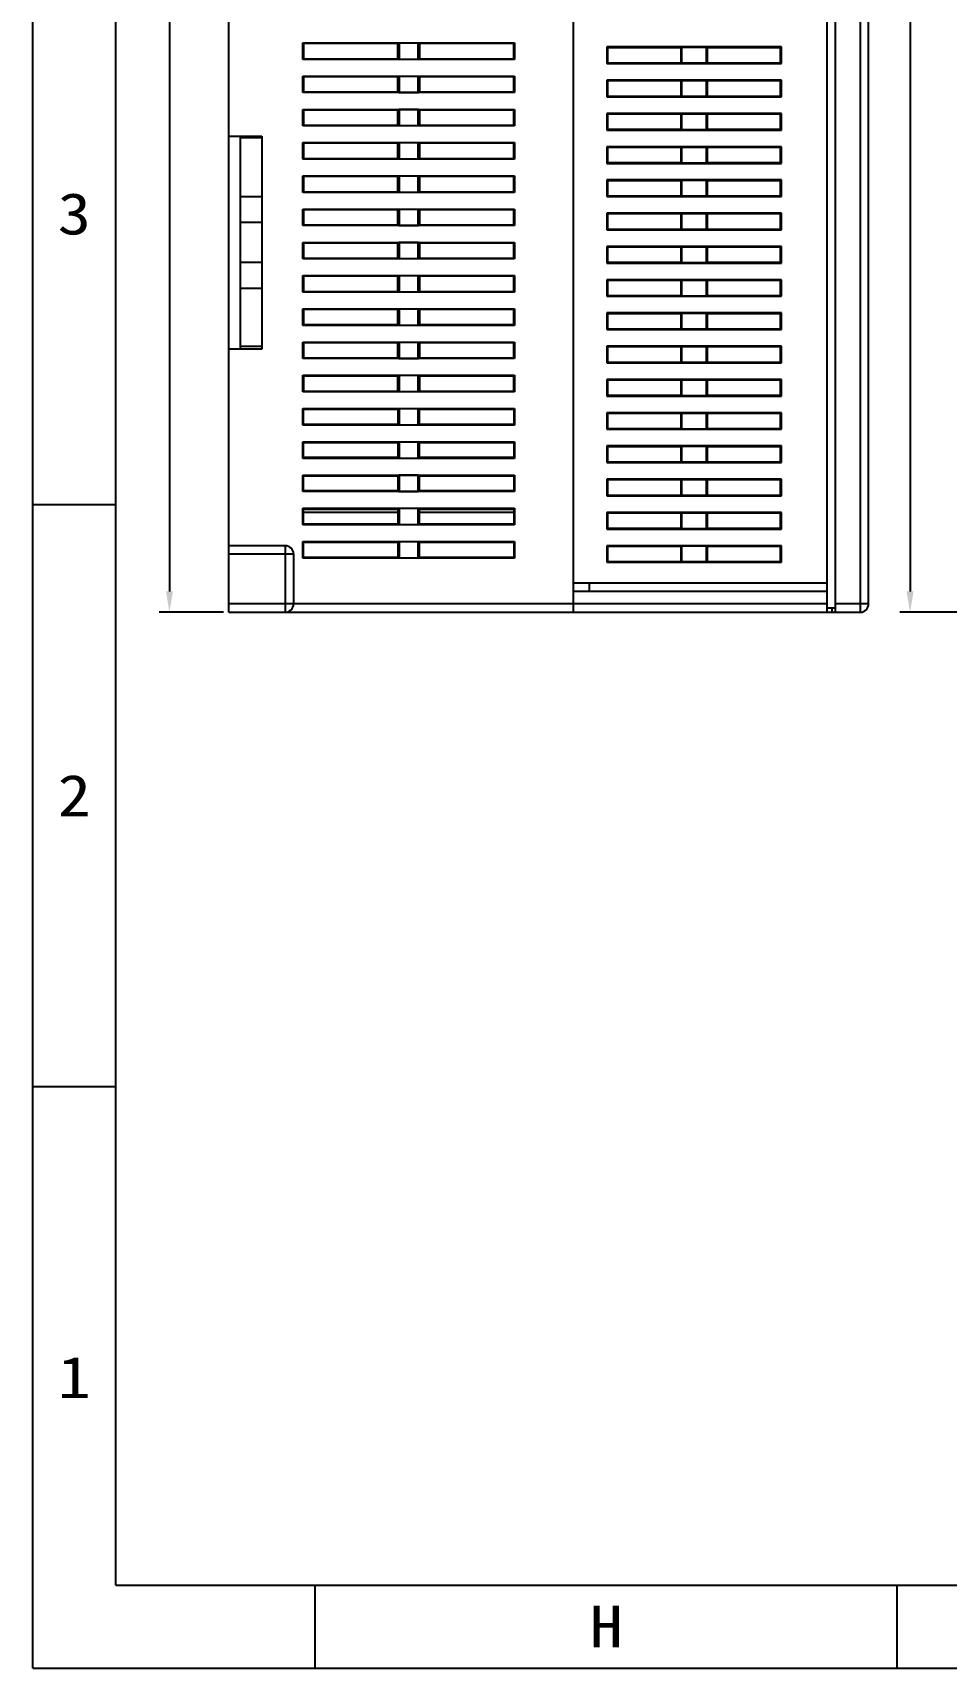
# Model space of a CAD drawing. Header units: millimetres. Extents: x 1109 to 1703, y -3218 to -2798.
# Drawn here: x 1109.3 to 1219.2, y -3218.3 to -3021.5 of the extents above; entities that cross this region are included whole.
import ezdxf
from ezdxf.enums import TextEntityAlignment as Align

# ---------------------------------------------------------------- set-up
doc = ezdxf.new("R2010")
doc.units = ezdxf.units.MM
doc.styles.get("Standard").update_dxf_attribs({"font": 'txt', "bigfont": 'gbcbig.shx'})
doc.styles.add('TEXTSTYLE_0', font='txt', dxfattribs={"width": 0.8})
doc.dimstyles.new('ISO-25', dxfattribs={"dimtxt": 2.5, "dimasz": 2.5, "dimexe": 1.25, "dimexo": 0.625, "dimtad": 1, "dimtxsty": 'Standard', "dimcen": 2.5, "dimadec": 0, "dimazin": 0, "dimtfac": 1, "dimtmove": 0, "dimatfit": 3, "dimfxl": 1, "dimarcsym": 0})

# ---------------------------------------------------------------- blocks, each defined once
blk = doc.blocks.new('*D156')
at = {"color": 0, "lineweight": -2}
for p, q in [((1132.28, -2912.26), (1124.52, -2912.26)), ((1125.77, -2914.76), (1125.77, -3088.76)), ((1132.28, -3091.26), (1124.52, -3091.26))]:
    blk.add_line(p, q, dxfattribs=at)
at = {"color": 0}
for points in [[(1125.36, -2914.76), (1126.19, -2914.76), (1125.77, -2912.26)], [(1125.36, -3088.76), (1126.19, -3088.76), (1125.77, -3091.26)]]:
    blk.add_solid(points, dxfattribs=at)
at = {"layer": 'Defpoints', "color": 0}
for p in [(1132.9, -2912.26), (1125.77, -3091.26), (1132.9, -3091.26)]:
    blk.add_point(p, dxfattribs=at)
at = {"color": 0, "insert": (1123.9, -3001.76), "char_height": 2.5, "attachment_point": 5, "rotation": 90}
blk.add_mtext('179', dxfattribs=at)
blk = doc.blocks.new('SUN_6HWZ35TKK40GSGJE8VEUYAXIAKM')
at = {"color": 7, "linetype": 'Continuous'}
for p, q in [((-594, 0), (-594, 420)), ((-584, 10), (-584, 410)), ((-594, 140), (-584, 140)), ((-594, 70), (-584, 70)), ((-584, 10), (-10, 10)), ((-560, 0), (-560, 10)), ((-490, 0), (-490, 10)), ((-594, 0), (0, 0))]:
    blk.add_line(p, q, dxfattribs=at)
at = {"color": 2, "linetype": 'Continuous', "style": 'TEXTSTYLE_0'}
for s, width, p, p2 in [('3', 1.2, (-590.99, 172.5), (-586.99, 172.5)), ('2', 1.2, (-590.99, 102.5), (-586.99, 102.5)), ('1', 2.4, (-590.99, 32.5), (-586.99, 32.5)), ('H', 1.2, (-526.99, 2.53), (-522.99, 2.53))]:
    blk.add_text(s, height=5, dxfattribs=dict(at, width=width)).set_placement(p, p2, align=Align.FIT)
blk = doc.blocks.new('*D151')
at = {"color": 0, "lineweight": -2}
for p, q in [((1229.78, -2912.26), (1213.64, -2912.26)), ((1214.89, -2914.76), (1214.89, -3088.76)), ((1226.57, -3091.26), (1213.64, -3091.26))]:
    blk.add_line(p, q, dxfattribs=at)
at = {"color": 0}
for points in [[(1214.47, -2914.76), (1215.31, -2914.76), (1214.89, -2912.26)], [(1214.47, -3088.76), (1215.31, -3088.76), (1214.89, -3091.26)]]:
    blk.add_solid(points, dxfattribs=at)
at = {"layer": 'Defpoints', "color": 0}
for p in [(1230.4, -2912.26), (1214.89, -3091.26), (1227.19, -3091.26)]:
    blk.add_point(p, dxfattribs=at)
at = {"color": 0, "insert": (1213.01, -3001.76), "char_height": 2.5, "attachment_point": 5, "rotation": 90}
blk.add_mtext('179', dxfattribs=at)

msp = doc.modelspace()

# ---------------------------------------------------------------- linework, layer by layer
at = {"color": 7, "linetype": 'Continuous'}
for p, q in [((1132.902, -3091.255), (1132.902, -2912.255)), ((1174.402, -3091.255), (1174.402, -2912.255)), ((1204.902, -3091.255), (1204.902, -2933.255)), ((1205.902, -3091.255), (1205.902, -2933.305)), ((1208.902, -2933.305), (1208.902, -3091.255)), ((1209.902, -3090.255), (1209.902, -2934.255)), ((1141.892, -3022.846), (1141.805, -3022.759)), ((1141.805, -3024.752), (1141.805, -3022.759)), ((1141.805, -3022.759), (1167.298, -3022.759)), ((1141.892, -3022.846), (1141.892, -3024.664)), ((1153.242, -3022.846), (1141.892, -3022.846)), ((1153.242, -3022.846), (1153.399, -3022.79)), ((1153.242, -3024.664), (1153.242, -3022.846)), ((1155.705, -3022.79), (1153.399, -3022.79)), ((1153.399, -3022.79), (1153.399, -3024.72)), ((1155.861, -3022.846), (1155.705, -3022.79)), ((1155.705, -3024.72), (1155.705, -3022.79)), ((1167.211, -3022.846), (1155.861, -3022.846)), ((1155.861, -3022.846), (1155.861, -3024.664)), ((1167.298, -3022.759), (1167.211, -3022.846)), ((1167.211, -3024.664), (1167.211, -3022.846)), ((1167.298, -3022.759), (1167.298, -3024.752)), ((1199.402, -3023.255), (1178.402, -3023.255)), ((1178.493, -3023.347), (1178.402, -3023.255)), ((1178.402, -3023.255), (1178.402, -3025.255)), ((1187.323, -3023.347), (1178.493, -3023.347)), ((1178.493, -3023.347), (1178.493, -3025.163)), ((1187.297, -3023.347), (1187.297, -3025.163)), ((1187.323, -3023.347), (1187.402, -3023.292)), ((1187.402, -3023.292), (1190.402, -3023.292)), ((1187.402, -3023.292), (1187.402, -3025.218)), ((1190.402, -3023.292), (1190.48, -3023.347)), ((1190.402, -3025.218), (1190.402, -3023.292)), ((1199.31, -3023.347), (1190.48, -3023.347)), ((1190.507, -3025.163), (1190.507, -3023.347)), ((1199.31, -3023.347), (1199.402, -3023.255)), ((1199.31, -3025.163), (1199.31, -3023.347)), ((1199.402, -3025.255), (1199.402, -3023.255)), ((1141.805, -3024.752), (1141.892, -3024.664)), ((1167.298, -3024.752), (1141.805, -3024.752)), ((1141.892, -3024.664), (1153.242, -3024.664)), ((1153.242, -3024.664), (1153.399, -3024.72)), ((1153.399, -3024.72), (1155.705, -3024.72)), ((1155.705, -3024.72), (1155.861, -3024.664)), ((1155.861, -3024.664), (1167.211, -3024.664)), ((1167.211, -3024.664), (1167.298, -3024.752)), ((1178.402, -3025.255), (1178.493, -3025.163)), ((1178.402, -3025.255), (1199.402, -3025.255)), ((1178.493, -3025.163), (1187.323, -3025.163)), ((1187.402, -3025.218), (1187.323, -3025.163)), ((1190.402, -3025.218), (1187.402, -3025.218)), ((1190.48, -3025.163), (1190.402, -3025.218)), ((1190.48, -3025.163), (1199.31, -3025.163)), ((1199.31, -3025.163), (1199.402, -3025.255)), ((1141.892, -3026.846), (1141.805, -3026.759)), ((1141.805, -3028.752), (1141.805, -3026.759)), ((1141.805, -3026.759), (1167.298, -3026.759)), ((1141.892, -3026.846), (1141.892, -3028.664)), ((1153.242, -3026.846), (1141.892, -3026.846)), ((1153.242, -3026.846), (1153.399, -3026.79)), ((1153.242, -3028.664), (1153.242, -3026.846)), ((1155.705, -3026.79), (1153.399, -3026.79)), ((1153.399, -3026.79), (1153.399, -3028.72)), ((1155.861, -3026.846), (1155.705, -3026.79)), ((1155.705, -3028.72), (1155.705, -3026.79)), ((1167.211, -3026.846), (1155.861, -3026.846)), ((1155.861, -3026.846), (1155.861, -3028.664)), ((1167.298, -3026.759), (1167.211, -3026.846)), ((1167.211, -3028.664), (1167.211, -3026.846)), ((1167.298, -3026.759), (1167.298, -3028.752)), ((1199.402, -3027.255), (1178.402, -3027.255)), ((1178.493, -3027.347), (1178.402, -3027.255)), ((1178.402, -3027.255), (1178.402, -3029.255)), ((1187.323, -3027.347), (1178.493, -3027.347)), ((1178.493, -3027.347), (1178.493, -3029.163)), ((1187.297, -3027.347), (1187.297, -3029.163)), ((1187.323, -3027.347), (1187.402, -3027.292)), ((1187.402, -3027.292), (1190.402, -3027.292)), ((1187.402, -3027.292), (1187.402, -3029.218)), ((1190.402, -3027.292), (1190.48, -3027.347)), ((1190.402, -3029.218), (1190.402, -3027.292)), ((1199.31, -3027.347), (1190.48, -3027.347)), ((1190.507, -3029.163), (1190.507, -3027.347)), ((1199.31, -3027.347), (1199.402, -3027.255)), ((1199.31, -3029.163), (1199.31, -3027.347)), ((1199.402, -3029.255), (1199.402, -3027.255)), ((1141.805, -3028.752), (1141.892, -3028.664)), ((1167.298, -3028.752), (1141.805, -3028.752)), ((1141.892, -3028.664), (1153.242, -3028.664)), ((1153.242, -3028.664), (1153.399, -3028.72)), ((1153.399, -3028.72), (1155.705, -3028.72)), ((1155.705, -3028.72), (1155.861, -3028.664)), ((1155.861, -3028.664), (1167.211, -3028.664)), ((1167.211, -3028.664), (1167.298, -3028.752)), ((1178.402, -3029.255), (1178.493, -3029.163)), ((1178.402, -3029.255), (1199.402, -3029.255)), ((1178.493, -3029.163), (1187.323, -3029.163)), ((1187.402, -3029.218), (1187.323, -3029.163)), ((1190.402, -3029.218), (1187.402, -3029.218)), ((1190.48, -3029.163), (1190.402, -3029.218)), ((1190.48, -3029.163), (1199.31, -3029.163)), ((1199.31, -3029.163), (1199.402, -3029.255)), ((1141.805, -3030.759), (1141.892, -3030.846)), ((1141.805, -3032.752), (1141.805, -3030.759)), ((1141.805, -3030.759), (1167.298, -3030.759)), ((1141.892, -3030.846), (1141.892, -3032.664)), ((1153.242, -3030.846), (1141.892, -3030.846)), ((1153.399, -3030.79), (1153.242, -3030.846)), ((1153.242, -3032.664), (1153.242, -3030.846)), ((1155.705, -3030.79), (1153.399, -3030.79)), ((1153.399, -3030.79), (1153.399, -3032.72)), ((1155.861, -3030.846), (1155.705, -3030.79)), ((1155.705, -3032.72), (1155.705, -3030.79)), ((1167.211, -3030.846), (1155.861, -3030.846)), ((1155.861, -3030.846), (1155.861, -3032.664)), ((1167.298, -3030.759), (1167.211, -3030.846)), ((1167.211, -3032.664), (1167.211, -3030.846)), ((1167.298, -3030.759), (1167.298, -3032.752)), ((1199.402, -3031.255), (1178.402, -3031.255)), ((1178.493, -3031.347), (1178.402, -3031.255)), ((1178.402, -3031.255), (1178.402, -3033.255)), ((1187.323, -3031.347), (1178.493, -3031.347)), ((1178.493, -3031.347), (1178.493, -3033.163)), ((1187.297, -3031.347), (1187.297, -3033.163)), ((1187.323, -3031.347), (1187.402, -3031.292)), ((1187.402, -3031.292), (1190.402, -3031.292)), ((1187.402, -3031.292), (1187.402, -3033.218)), ((1190.402, -3031.292), (1190.48, -3031.347)), ((1190.402, -3033.218), (1190.402, -3031.292)), ((1199.31, -3031.347), (1190.48, -3031.347)), ((1190.507, -3033.163), (1190.507, -3031.347)), ((1199.31, -3031.347), (1199.402, -3031.255)), ((1199.31, -3033.163), (1199.31, -3031.347)), ((1199.402, -3033.255), (1199.402, -3031.255)), ((1132.902, -3034.005), (1136.902, -3034.005)), ((1134.302, -3059.605), (1134.302, -3034.005)), ((1136.902, -3034.205), (1134.302, -3034.205)), ((1136.902, -3034.005), (1136.902, -3059.605)), ((1141.805, -3032.752), (1141.892, -3032.664)), ((1167.298, -3032.752), (1141.805, -3032.752)), ((1141.892, -3032.664), (1153.242, -3032.664)), ((1153.242, -3032.664), (1153.399, -3032.72)), ((1153.399, -3032.72), (1155.705, -3032.72)), ((1155.705, -3032.72), (1155.861, -3032.664)), ((1155.861, -3032.664), (1167.211, -3032.664)), ((1167.211, -3032.664), (1167.298, -3032.752)), ((1178.402, -3033.255), (1178.493, -3033.163)), ((1178.402, -3033.255), (1199.402, -3033.255)), ((1178.493, -3033.163), (1187.323, -3033.163)), ((1187.402, -3033.218), (1187.323, -3033.163)), ((1190.402, -3033.218), (1187.402, -3033.218)), ((1190.48, -3033.163), (1190.402, -3033.218)), ((1190.48, -3033.163), (1199.31, -3033.163)), ((1199.31, -3033.163), (1199.402, -3033.255)), ((1141.805, -3034.759), (1141.892, -3034.846)), ((1141.805, -3034.759), (1167.298, -3034.759)), ((1141.805, -3036.752), (1141.805, -3034.759)), ((1153.242, -3034.846), (1141.892, -3034.846)), ((1141.892, -3034.846), (1141.892, -3036.664)), ((1153.399, -3034.79), (1153.242, -3034.846)), ((1153.242, -3036.664), (1153.242, -3034.846)), ((1155.705, -3034.79), (1153.399, -3034.79)), ((1153.399, -3034.79), (1153.399, -3036.72)), ((1155.861, -3034.846), (1155.705, -3034.79)), ((1155.705, -3036.72), (1155.705, -3034.79)), ((1167.211, -3034.846), (1155.861, -3034.846)), ((1155.861, -3034.846), (1155.861, -3036.664)), ((1167.298, -3034.759), (1167.211, -3034.846)), ((1167.211, -3036.664), (1167.211, -3034.846)), ((1167.298, -3034.759), (1167.298, -3036.752)), ((1199.402, -3035.255), (1178.402, -3035.255)), ((1178.493, -3035.347), (1178.402, -3035.255)), ((1178.402, -3035.255), (1178.402, -3037.255)), ((1187.323, -3035.347), (1178.493, -3035.347)), ((1178.493, -3035.347), (1178.493, -3037.163)), ((1187.297, -3035.347), (1187.297, -3037.163)), ((1187.323, -3035.347), (1187.402, -3035.292)), ((1187.402, -3035.292), (1190.402, -3035.292)), ((1187.402, -3035.292), (1187.402, -3037.218)), ((1190.402, -3035.292), (1190.48, -3035.347)), ((1190.402, -3037.218), (1190.402, -3035.292)), ((1199.31, -3035.347), (1190.48, -3035.347)), ((1190.507, -3037.163), (1190.507, -3035.347)), ((1199.31, -3035.347), (1199.402, -3035.255)), ((1199.31, -3037.163), (1199.31, -3035.347)), ((1199.402, -3037.255), (1199.402, -3035.255)), ((1141.805, -3036.752), (1141.892, -3036.664)), ((1167.298, -3036.752), (1141.805, -3036.752)), ((1141.892, -3036.664), (1153.242, -3036.664)), ((1153.242, -3036.664), (1153.399, -3036.72)), ((1153.399, -3036.72), (1155.705, -3036.72)), ((1155.705, -3036.72), (1155.861, -3036.664)), ((1155.861, -3036.664), (1167.211, -3036.664)), ((1167.211, -3036.664), (1167.298, -3036.752)), ((1178.402, -3037.255), (1178.493, -3037.163)), ((1178.402, -3037.255), (1199.402, -3037.255)), ((1178.493, -3037.163), (1187.323, -3037.163)), ((1187.402, -3037.218), (1187.323, -3037.163)), ((1190.402, -3037.218), (1187.402, -3037.218)), ((1190.48, -3037.163), (1190.402, -3037.218)), ((1190.48, -3037.163), (1199.31, -3037.163)), ((1199.31, -3037.163), (1199.402, -3037.255)), ((1141.805, -3038.759), (1141.892, -3038.846)), ((1141.805, -3038.759), (1167.298, -3038.759)), ((1141.805, -3040.752), (1141.805, -3038.759)), ((1153.242, -3038.846), (1141.892, -3038.846)), ((1141.892, -3038.846), (1141.892, -3040.664)), ((1153.399, -3038.79), (1153.242, -3038.846)), ((1153.242, -3040.664), (1153.242, -3038.846)), ((1155.705, -3038.79), (1153.399, -3038.79)), ((1153.399, -3038.79), (1153.399, -3040.72)), ((1155.861, -3038.846), (1155.705, -3038.79)), ((1155.705, -3040.72), (1155.705, -3038.79)), ((1167.211, -3038.846), (1155.861, -3038.846)), ((1155.861, -3038.846), (1155.861, -3040.664)), ((1167.298, -3038.759), (1167.211, -3038.846)), ((1167.211, -3040.664), (1167.211, -3038.846)), ((1167.298, -3038.759), (1167.298, -3040.752)), ((1199.402, -3039.255), (1178.402, -3039.255)), ((1178.493, -3039.347), (1178.402, -3039.255)), ((1178.402, -3039.255), (1178.402, -3041.255)), ((1187.323, -3039.347), (1178.493, -3039.347)), ((1178.493, -3039.347), (1178.493, -3041.163)), ((1187.297, -3039.347), (1187.297, -3041.163)), ((1187.323, -3039.347), (1187.402, -3039.292)), ((1187.402, -3039.292), (1190.402, -3039.292)), ((1187.402, -3039.292), (1187.402, -3041.218)), ((1190.402, -3039.292), (1190.48, -3039.347)), ((1190.402, -3041.218), (1190.402, -3039.292)), ((1199.31, -3039.347), (1190.48, -3039.347)), ((1190.507, -3041.163), (1190.507, -3039.347)), ((1199.31, -3039.347), (1199.402, -3039.255)), ((1199.31, -3041.163), (1199.31, -3039.347)), ((1199.402, -3041.255), (1199.402, -3039.255)), ((1134.302, -3041.255), (1136.902, -3041.255)), ((1141.805, -3040.752), (1141.892, -3040.664)), ((1167.298, -3040.752), (1141.805, -3040.752)), ((1141.892, -3040.664), (1153.242, -3040.664)), ((1153.242, -3040.664), (1153.399, -3040.72)), ((1153.399, -3040.72), (1155.705, -3040.72)), ((1155.705, -3040.72), (1155.861, -3040.664)), ((1155.861, -3040.664), (1167.211, -3040.664)), ((1167.211, -3040.664), (1167.298, -3040.752)), ((1178.402, -3041.255), (1178.493, -3041.163)), ((1178.402, -3041.255), (1199.402, -3041.255)), ((1178.493, -3041.163), (1187.323, -3041.163)), ((1187.402, -3041.218), (1187.323, -3041.163)), ((1190.402, -3041.218), (1187.402, -3041.218)), ((1190.48, -3041.163), (1190.402, -3041.218)), ((1190.48, -3041.163), (1199.31, -3041.163)), ((1199.31, -3041.163), (1199.402, -3041.255)), ((1141.805, -3042.759), (1141.892, -3042.846)), ((1141.805, -3042.759), (1167.298, -3042.759)), ((1141.805, -3044.752), (1141.805, -3042.759)), ((1153.242, -3042.846), (1141.892, -3042.846)), ((1141.892, -3042.846), (1141.892, -3044.664)), ((1153.399, -3042.79), (1153.242, -3042.846)), ((1153.242, -3044.664), (1153.242, -3042.846)), ((1155.705, -3042.79), (1153.399, -3042.79)), ((1153.399, -3042.79), (1153.399, -3044.72)), ((1155.861, -3042.846), (1155.705, -3042.79)), ((1155.705, -3044.72), (1155.705, -3042.79)), ((1167.211, -3042.846), (1155.861, -3042.846)), ((1155.861, -3042.846), (1155.861, -3044.664)), ((1167.298, -3042.759), (1167.211, -3042.846)), ((1167.211, -3044.664), (1167.211, -3042.846)), ((1167.298, -3042.759), (1167.298, -3044.752)), ((1199.402, -3043.255), (1178.402, -3043.255)), ((1178.493, -3043.347), (1178.402, -3043.255)), ((1178.402, -3043.255), (1178.402, -3045.255)), ((1187.323, -3043.347), (1178.493, -3043.347)), ((1178.493, -3043.347), (1178.493, -3045.163)), ((1187.297, -3043.347), (1187.297, -3045.163)), ((1187.323, -3043.347), (1187.402, -3043.292)), ((1187.402, -3043.292), (1190.402, -3043.292)), ((1187.402, -3043.292), (1187.402, -3045.218)), ((1190.402, -3043.292), (1190.48, -3043.347)), ((1190.402, -3045.218), (1190.402, -3043.292)), ((1199.31, -3043.347), (1190.48, -3043.347)), ((1190.507, -3045.163), (1190.507, -3043.347)), ((1199.31, -3043.347), (1199.402, -3043.255)), ((1199.31, -3045.163), (1199.31, -3043.347)), ((1199.402, -3045.255), (1199.402, -3043.255)), ((1134.302, -3044.352), (1136.902, -3044.352)), ((1141.805, -3044.752), (1141.892, -3044.664)), ((1167.298, -3044.752), (1141.805, -3044.752)), ((1141.892, -3044.664), (1153.242, -3044.664)), ((1153.242, -3044.664), (1153.399, -3044.72)), ((1153.399, -3044.72), (1155.705, -3044.72)), ((1155.705, -3044.72), (1155.861, -3044.664)), ((1155.861, -3044.664), (1167.211, -3044.664)), ((1167.211, -3044.664), (1167.298, -3044.752)), ((1178.402, -3045.255), (1178.493, -3045.163)), ((1178.402, -3045.255), (1199.402, -3045.255)), ((1178.493, -3045.163), (1187.323, -3045.163)), ((1187.402, -3045.218), (1187.323, -3045.163)), ((1190.402, -3045.218), (1187.402, -3045.218)), ((1190.48, -3045.163), (1190.402, -3045.218)), ((1190.48, -3045.163), (1199.31, -3045.163)), ((1199.31, -3045.163), (1199.402, -3045.255)), ((1141.805, -3046.759), (1141.892, -3046.846)), ((1141.805, -3046.759), (1167.298, -3046.759)), ((1141.805, -3048.752), (1141.805, -3046.759)), ((1153.242, -3046.846), (1141.892, -3046.846)), ((1141.892, -3046.846), (1141.892, -3048.664)), ((1153.399, -3046.79), (1153.242, -3046.846)), ((1153.242, -3048.664), (1153.242, -3046.846)), ((1155.705, -3046.79), (1153.399, -3046.79)), ((1153.399, -3046.79), (1153.399, -3048.72)), ((1155.861, -3046.846), (1155.705, -3046.79)), ((1155.705, -3048.72), (1155.705, -3046.79)), ((1167.211, -3046.846), (1155.861, -3046.846)), ((1155.861, -3046.846), (1155.861, -3048.664)), ((1167.298, -3046.759), (1167.211, -3046.846)), ((1167.211, -3048.664), (1167.211, -3046.846)), ((1167.298, -3046.759), (1167.298, -3048.752)), ((1199.402, -3047.255), (1178.402, -3047.255)), ((1178.493, -3047.347), (1178.402, -3047.255)), ((1178.402, -3047.255), (1178.402, -3049.255)), ((1187.323, -3047.347), (1178.493, -3047.347)), ((1178.493, -3047.347), (1178.493, -3049.163)), ((1187.297, -3047.347), (1187.297, -3049.163)), ((1187.323, -3047.347), (1187.402, -3047.292)), ((1187.402, -3047.292), (1190.402, -3047.292)), ((1187.402, -3047.292), (1187.402, -3049.218)), ((1190.402, -3047.292), (1190.48, -3047.347)), ((1190.402, -3049.218), (1190.402, -3047.292)), ((1199.31, -3047.347), (1190.48, -3047.347)), ((1190.507, -3049.163), (1190.507, -3047.347)), ((1199.31, -3047.347), (1199.402, -3047.255)), ((1199.31, -3049.163), (1199.31, -3047.347)), ((1199.402, -3049.255), (1199.402, -3047.255)), ((1134.302, -3049.158), (1136.902, -3049.158)), ((1141.805, -3048.752), (1141.892, -3048.664)), ((1167.298, -3048.752), (1141.805, -3048.752)), ((1141.892, -3048.664), (1153.242, -3048.664)), ((1153.242, -3048.664), (1153.399, -3048.72)), ((1153.399, -3048.72), (1155.705, -3048.72)), ((1155.705, -3048.72), (1155.861, -3048.664)), ((1155.861, -3048.664), (1167.211, -3048.664)), ((1167.211, -3048.664), (1167.298, -3048.752)), ((1178.402, -3049.255), (1178.493, -3049.163)), ((1178.402, -3049.255), (1199.402, -3049.255)), ((1178.493, -3049.163), (1187.323, -3049.163)), ((1187.402, -3049.218), (1187.323, -3049.163)), ((1190.402, -3049.218), (1187.402, -3049.218)), ((1190.48, -3049.163), (1190.402, -3049.218)), ((1190.48, -3049.163), (1199.31, -3049.163)), ((1199.31, -3049.163), (1199.402, -3049.255)), ((1141.805, -3050.759), (1141.892, -3050.846)), ((1141.805, -3050.759), (1167.298, -3050.759)), ((1141.805, -3052.752), (1141.805, -3050.759)), ((1153.242, -3050.846), (1141.892, -3050.846)), ((1141.892, -3050.846), (1141.892, -3052.664)), ((1153.399, -3050.79), (1153.242, -3050.846)), ((1153.242, -3052.664), (1153.242, -3050.846)), ((1155.705, -3050.79), (1153.399, -3050.79)), ((1153.399, -3050.79), (1153.399, -3052.72)), ((1155.861, -3050.846), (1155.705, -3050.79)), ((1155.705, -3052.72), (1155.705, -3050.79)), ((1167.211, -3050.846), (1155.861, -3050.846)), ((1155.861, -3050.846), (1155.861, -3052.664)), ((1167.298, -3050.759), (1167.211, -3050.846)), ((1167.211, -3052.664), (1167.211, -3050.846)), ((1167.298, -3050.759), (1167.298, -3052.752)), ((1199.402, -3051.255), (1178.402, -3051.255)), ((1178.493, -3051.347), (1178.402, -3051.255)), ((1178.402, -3051.255), (1178.402, -3053.255)), ((1187.323, -3051.347), (1178.493, -3051.347)), ((1178.493, -3051.347), (1178.493, -3053.163)), ((1187.297, -3051.347), (1187.297, -3053.163)), ((1187.323, -3051.347), (1187.402, -3051.292)), ((1187.402, -3051.292), (1190.402, -3051.292)), ((1187.402, -3051.292), (1187.402, -3053.218)), ((1190.402, -3051.292), (1190.48, -3051.347)), ((1190.402, -3053.218), (1190.402, -3051.292)), ((1199.31, -3051.347), (1190.48, -3051.347)), ((1190.507, -3053.163), (1190.507, -3051.347)), ((1199.31, -3051.347), (1199.402, -3051.255)), ((1199.31, -3053.163), (1199.31, -3051.347)), ((1199.402, -3053.255), (1199.402, -3051.255)), ((1134.302, -3052.255), (1136.902, -3052.255)), ((1141.805, -3052.752), (1141.892, -3052.664)), ((1167.298, -3052.752), (1141.805, -3052.752)), ((1141.892, -3052.664), (1153.242, -3052.664)), ((1153.242, -3052.664), (1153.399, -3052.72)), ((1153.399, -3052.72), (1155.705, -3052.72)), ((1155.705, -3052.72), (1155.861, -3052.664)), ((1155.861, -3052.664), (1167.211, -3052.664)), ((1167.211, -3052.664), (1167.298, -3052.752)), ((1178.402, -3053.255), (1178.493, -3053.163)), ((1178.402, -3053.255), (1199.402, -3053.255)), ((1178.493, -3053.163), (1187.323, -3053.163)), ((1187.402, -3053.218), (1187.323, -3053.163)), ((1190.402, -3053.218), (1187.402, -3053.218)), ((1190.48, -3053.163), (1190.402, -3053.218)), ((1190.48, -3053.163), (1199.31, -3053.163)), ((1199.31, -3053.163), (1199.402, -3053.255)), ((1141.805, -3054.759), (1141.892, -3054.846)), ((1141.805, -3054.759), (1167.298, -3054.759)), ((1141.805, -3056.752), (1141.805, -3054.759)), ((1153.242, -3054.846), (1141.892, -3054.846)), ((1141.892, -3054.846), (1141.892, -3056.664)), ((1153.399, -3054.79), (1153.242, -3054.846)), ((1153.242, -3056.664), (1153.242, -3054.846)), ((1155.705, -3054.79), (1153.399, -3054.79)), ((1153.399, -3054.79), (1153.399, -3056.72)), ((1155.861, -3054.846), (1155.705, -3054.79)), ((1155.705, -3056.72), (1155.705, -3054.79)), ((1167.211, -3054.846), (1155.861, -3054.846)), ((1155.861, -3054.846), (1155.861, -3056.664)), ((1167.298, -3054.759), (1167.211, -3054.846)), ((1167.211, -3056.664), (1167.211, -3054.846)), ((1167.298, -3054.759), (1167.298, -3056.752)), ((1199.402, -3055.255), (1178.402, -3055.255)), ((1178.493, -3055.347), (1178.402, -3055.255)), ((1178.402, -3055.255), (1178.402, -3057.255)), ((1187.323, -3055.347), (1178.493, -3055.347)), ((1178.493, -3055.347), (1178.493, -3057.163)), ((1187.297, -3055.347), (1187.297, -3057.163)), ((1187.323, -3055.347), (1187.402, -3055.292)), ((1187.402, -3055.292), (1190.402, -3055.292)), ((1187.402, -3055.292), (1187.402, -3057.218)), ((1190.402, -3055.292), (1190.48, -3055.347)), ((1190.402, -3057.218), (1190.402, -3055.292)), ((1199.31, -3055.347), (1190.48, -3055.347)), ((1190.507, -3057.163), (1190.507, -3055.347)), ((1199.31, -3055.347), (1199.402, -3055.255)), ((1199.31, -3057.163), (1199.31, -3055.347)), ((1199.402, -3057.255), (1199.402, -3055.255)), ((1141.805, -3056.752), (1141.892, -3056.664)), ((1167.298, -3056.752), (1141.805, -3056.752)), ((1141.892, -3056.664), (1153.242, -3056.664)), ((1153.242, -3056.664), (1153.399, -3056.72)), ((1153.399, -3056.72), (1155.705, -3056.72)), ((1155.705, -3056.72), (1155.861, -3056.664)), ((1155.861, -3056.664), (1167.211, -3056.664)), ((1167.211, -3056.664), (1167.298, -3056.752)), ((1178.402, -3057.255), (1178.493, -3057.163)), ((1178.402, -3057.255), (1199.402, -3057.255)), ((1178.493, -3057.163), (1187.323, -3057.163)), ((1187.402, -3057.218), (1187.323, -3057.163)), ((1190.402, -3057.218), (1187.402, -3057.218)), ((1190.48, -3057.163), (1190.402, -3057.218)), ((1190.48, -3057.163), (1199.31, -3057.163)), ((1199.31, -3057.163), (1199.402, -3057.255)), ((1136.902, -3059.605), (1132.902, -3059.605)), ((1136.902, -3059.305), (1134.302, -3059.305)), ((1141.805, -3058.759), (1141.892, -3058.846)), ((1141.805, -3058.759), (1167.298, -3058.759)), ((1141.805, -3060.752), (1141.805, -3058.759)), ((1153.242, -3058.846), (1141.892, -3058.846)), ((1141.892, -3058.846), (1141.892, -3060.664)), ((1153.399, -3058.79), (1153.242, -3058.846)), ((1153.242, -3060.664), (1153.242, -3058.846)), ((1155.705, -3058.79), (1153.399, -3058.79)), ((1153.399, -3058.79), (1153.399, -3060.72)), ((1155.861, -3058.846), (1155.705, -3058.79)), ((1155.705, -3060.72), (1155.705, -3058.79)), ((1167.211, -3058.846), (1155.861, -3058.846)), ((1155.861, -3058.846), (1155.861, -3060.664)), ((1167.298, -3058.759), (1167.211, -3058.846)), ((1167.211, -3060.664), (1167.211, -3058.846)), ((1167.298, -3058.759), (1167.298, -3060.752)), ((1199.402, -3059.255), (1178.402, -3059.255)), ((1178.493, -3059.347), (1178.402, -3059.255)), ((1178.402, -3059.255), (1178.402, -3061.255)), ((1187.323, -3059.347), (1178.493, -3059.347)), ((1178.493, -3059.347), (1178.493, -3061.163)), ((1187.297, -3059.347), (1187.297, -3061.163)), ((1187.323, -3059.347), (1187.402, -3059.292)), ((1187.402, -3059.292), (1190.402, -3059.292)), ((1187.402, -3059.292), (1187.402, -3061.218)), ((1190.402, -3059.292), (1190.48, -3059.347)), ((1190.402, -3061.218), (1190.402, -3059.292)), ((1199.31, -3059.347), (1190.48, -3059.347)), ((1190.507, -3061.163), (1190.507, -3059.347)), ((1199.31, -3059.347), (1199.402, -3059.255)), ((1199.31, -3061.163), (1199.31, -3059.347)), ((1199.402, -3061.255), (1199.402, -3059.255)), ((1141.805, -3060.752), (1141.892, -3060.664)), ((1167.298, -3060.752), (1141.805, -3060.752)), ((1141.892, -3060.664), (1153.242, -3060.664)), ((1153.242, -3060.664), (1153.399, -3060.72)), ((1153.399, -3060.72), (1155.705, -3060.72)), ((1155.705, -3060.72), (1155.861, -3060.664)), ((1155.861, -3060.664), (1167.211, -3060.664)), ((1167.211, -3060.664), (1167.298, -3060.752)), ((1178.402, -3061.255), (1178.493, -3061.163)), ((1178.402, -3061.255), (1199.402, -3061.255)), ((1178.493, -3061.163), (1187.323, -3061.163)), ((1187.402, -3061.218), (1187.323, -3061.163)), ((1190.402, -3061.218), (1187.402, -3061.218)), ((1190.48, -3061.163), (1190.402, -3061.218)), ((1190.48, -3061.163), (1199.31, -3061.163)), ((1199.31, -3061.163), (1199.402, -3061.255)), ((1141.805, -3062.759), (1167.298, -3062.759)), ((1141.805, -3062.759), (1141.892, -3062.846)), ((1141.805, -3064.752), (1141.805, -3062.759)), ((1153.242, -3062.846), (1141.892, -3062.846)), ((1141.892, -3062.846), (1141.892, -3064.664)), ((1153.399, -3062.79), (1153.242, -3062.846)), ((1153.242, -3064.664), (1153.242, -3062.846)), ((1155.705, -3062.79), (1153.399, -3062.79)), ((1153.399, -3062.79), (1153.399, -3064.72)), ((1155.861, -3062.846), (1155.705, -3062.79)), ((1155.705, -3064.72), (1155.705, -3062.79)), ((1167.211, -3062.846), (1155.861, -3062.846)), ((1155.861, -3062.846), (1155.861, -3064.664)), ((1167.298, -3062.759), (1167.211, -3062.846)), ((1167.211, -3064.664), (1167.211, -3062.846)), ((1167.298, -3062.759), (1167.298, -3064.752)), ((1199.402, -3063.255), (1178.402, -3063.255)), ((1178.493, -3063.347), (1178.402, -3063.255)), ((1178.402, -3063.255), (1178.402, -3065.255)), ((1187.323, -3063.347), (1178.493, -3063.347)), ((1178.493, -3063.347), (1178.493, -3065.163)), ((1187.297, -3063.347), (1187.297, -3065.163)), ((1187.323, -3063.347), (1187.402, -3063.292)), ((1187.402, -3063.292), (1190.402, -3063.292)), ((1187.402, -3063.292), (1187.402, -3065.218)), ((1190.402, -3063.292), (1190.48, -3063.347)), ((1190.402, -3065.218), (1190.402, -3063.292)), ((1199.31, -3063.347), (1190.48, -3063.347)), ((1190.507, -3065.163), (1190.507, -3063.347)), ((1199.31, -3063.347), (1199.402, -3063.255)), ((1199.31, -3065.163), (1199.31, -3063.347)), ((1199.402, -3065.255), (1199.402, -3063.255)), ((1141.892, -3064.664), (1141.805, -3064.752)), ((1167.298, -3064.752), (1141.805, -3064.752)), ((1141.892, -3064.664), (1153.242, -3064.664)), ((1153.242, -3064.664), (1153.399, -3064.72)), ((1153.399, -3064.72), (1155.705, -3064.72)), ((1155.705, -3064.72), (1155.861, -3064.664)), ((1155.861, -3064.664), (1167.211, -3064.664)), ((1167.298, -3064.752), (1167.211, -3064.664)), ((1178.402, -3065.255), (1178.493, -3065.163)), ((1178.402, -3065.255), (1199.402, -3065.255)), ((1178.493, -3065.163), (1187.323, -3065.163)), ((1187.402, -3065.218), (1187.323, -3065.163)), ((1190.402, -3065.218), (1187.402, -3065.218)), ((1190.48, -3065.163), (1190.402, -3065.218)), ((1190.48, -3065.163), (1199.31, -3065.163)), ((1199.31, -3065.163), (1199.402, -3065.255)), ((1141.805, -3066.759), (1167.298, -3066.759)), ((1141.892, -3066.846), (1141.805, -3066.759)), ((1141.805, -3068.752), (1141.805, -3066.759)), ((1141.892, -3066.846), (1153.242, -3066.846)), ((1141.892, -3068.664), (1141.892, -3066.846)), ((1153.399, -3066.79), (1153.242, -3066.846)), ((1153.242, -3066.846), (1153.242, -3068.664)), ((1155.705, -3066.79), (1153.399, -3066.79)), ((1153.399, -3066.79), (1153.399, -3068.72)), ((1155.705, -3066.79), (1155.861, -3066.846)), ((1155.705, -3068.72), (1155.705, -3066.79)), ((1155.861, -3066.846), (1167.211, -3066.846)), ((1155.861, -3068.664), (1155.861, -3066.846)), ((1167.211, -3066.846), (1167.298, -3066.759)), ((1167.211, -3066.846), (1167.211, -3068.664)), ((1167.298, -3066.759), (1167.298, -3068.752)), ((1199.402, -3067.255), (1178.402, -3067.255)), ((1178.493, -3067.347), (1178.402, -3067.255)), ((1178.402, -3067.255), (1178.402, -3069.255)), ((1187.323, -3067.347), (1178.493, -3067.347)), ((1178.493, -3067.347), (1178.493, -3069.163)), ((1187.297, -3067.347), (1187.297, -3069.163)), ((1187.323, -3067.347), (1187.402, -3067.292)), ((1187.402, -3067.292), (1190.402, -3067.292)), ((1187.402, -3067.292), (1187.402, -3069.218)), ((1190.402, -3067.292), (1190.48, -3067.347)), ((1190.402, -3069.218), (1190.402, -3067.292)), ((1199.31, -3067.347), (1190.48, -3067.347)), ((1190.507, -3069.163), (1190.507, -3067.347)), ((1199.31, -3067.347), (1199.402, -3067.255)), ((1199.31, -3069.163), (1199.31, -3067.347)), ((1199.402, -3069.255), (1199.402, -3067.255)), ((1141.805, -3068.752), (1141.892, -3068.664)), ((1167.298, -3068.752), (1141.805, -3068.752)), ((1153.242, -3068.664), (1141.892, -3068.664)), ((1153.242, -3068.664), (1153.399, -3068.72)), ((1153.399, -3068.72), (1155.705, -3068.72)), ((1155.861, -3068.664), (1155.705, -3068.72)), ((1167.211, -3068.664), (1155.861, -3068.664)), ((1167.211, -3068.664), (1167.298, -3068.752)), ((1178.402, -3069.255), (1178.493, -3069.163)), ((1178.402, -3069.255), (1199.402, -3069.255)), ((1178.493, -3069.163), (1187.323, -3069.163)), ((1187.402, -3069.218), (1187.323, -3069.163)), ((1190.402, -3069.218), (1187.402, -3069.218)), ((1190.48, -3069.163), (1190.402, -3069.218)), ((1190.48, -3069.163), (1199.31, -3069.163)), ((1199.31, -3069.163), (1199.402, -3069.255)), ((1141.805, -3070.759), (1167.298, -3070.759)), ((1141.892, -3070.846), (1141.805, -3070.759)), ((1141.805, -3072.752), (1141.805, -3070.759)), ((1141.892, -3070.846), (1153.242, -3070.846)), ((1141.892, -3072.664), (1141.892, -3070.846)), ((1153.399, -3070.79), (1153.242, -3070.846)), ((1153.242, -3070.846), (1153.242, -3072.664)), ((1155.705, -3070.79), (1153.399, -3070.79)), ((1153.399, -3070.79), (1153.399, -3072.72)), ((1155.705, -3070.79), (1155.861, -3070.846)), ((1155.705, -3072.72), (1155.705, -3070.79)), ((1155.861, -3070.846), (1167.211, -3070.846)), ((1155.861, -3072.664), (1155.861, -3070.846)), ((1167.211, -3070.846), (1167.298, -3070.759)), ((1167.211, -3070.846), (1167.211, -3072.664)), ((1167.298, -3070.759), (1167.298, -3072.752)), ((1199.402, -3071.255), (1178.402, -3071.255)), ((1178.493, -3071.347), (1178.402, -3071.255)), ((1178.402, -3071.255), (1178.402, -3073.255)), ((1187.323, -3071.347), (1178.493, -3071.347)), ((1178.493, -3071.347), (1178.493, -3073.163)), ((1187.297, -3071.347), (1187.297, -3073.163)), ((1187.323, -3071.347), (1187.402, -3071.292)), ((1187.402, -3071.292), (1190.402, -3071.292)), ((1187.402, -3071.292), (1187.402, -3073.218)), ((1190.402, -3071.292), (1190.48, -3071.347)), ((1190.402, -3073.218), (1190.402, -3071.292)), ((1199.31, -3071.347), (1190.48, -3071.347)), ((1190.507, -3073.163), (1190.507, -3071.347)), ((1199.31, -3071.347), (1199.402, -3071.255)), ((1199.31, -3073.163), (1199.31, -3071.347)), ((1199.402, -3073.255), (1199.402, -3071.255)), ((1141.805, -3072.752), (1141.892, -3072.664)), ((1167.298, -3072.752), (1141.805, -3072.752)), ((1153.242, -3072.664), (1141.892, -3072.664)), ((1153.242, -3072.664), (1153.399, -3072.72)), ((1153.399, -3072.72), (1155.705, -3072.72)), ((1155.861, -3072.664), (1155.705, -3072.72)), ((1167.211, -3072.664), (1155.861, -3072.664)), ((1167.211, -3072.664), (1167.298, -3072.752)), ((1178.402, -3073.255), (1178.493, -3073.163)), ((1178.402, -3073.255), (1199.402, -3073.255)), ((1178.493, -3073.163), (1187.323, -3073.163)), ((1187.402, -3073.218), (1187.323, -3073.163)), ((1190.402, -3073.218), (1187.402, -3073.218)), ((1190.48, -3073.163), (1190.402, -3073.218)), ((1190.48, -3073.163), (1199.31, -3073.163)), ((1199.31, -3073.163), (1199.402, -3073.255)), ((1141.805, -3074.759), (1167.298, -3074.759)), ((1141.892, -3074.846), (1141.805, -3074.759)), ((1141.805, -3076.752), (1141.805, -3074.759)), ((1141.892, -3074.846), (1153.242, -3074.846)), ((1141.892, -3076.664), (1141.892, -3074.846)), ((1153.399, -3074.79), (1153.242, -3074.846)), ((1153.242, -3074.846), (1153.242, -3076.664)), ((1155.705, -3074.79), (1153.399, -3074.79)), ((1153.399, -3074.79), (1153.399, -3076.72)), ((1155.705, -3074.79), (1155.861, -3074.846)), ((1155.705, -3076.72), (1155.705, -3074.79)), ((1155.861, -3074.846), (1167.211, -3074.846)), ((1155.861, -3076.664), (1155.861, -3074.846)), ((1167.211, -3074.846), (1167.298, -3074.759)), ((1167.211, -3074.846), (1167.211, -3076.664)), ((1167.298, -3074.759), (1167.298, -3076.752)), ((1199.402, -3075.255), (1178.402, -3075.255)), ((1178.493, -3075.347), (1178.402, -3075.255)), ((1178.402, -3075.255), (1178.402, -3077.255)), ((1187.323, -3075.347), (1178.493, -3075.347)), ((1178.493, -3075.347), (1178.493, -3077.163)), ((1187.297, -3075.347), (1187.297, -3077.163)), ((1187.323, -3075.347), (1187.402, -3075.292)), ((1187.402, -3075.292), (1190.402, -3075.292)), ((1187.402, -3075.292), (1187.402, -3077.218)), ((1190.402, -3075.292), (1190.48, -3075.347)), ((1190.402, -3077.218), (1190.402, -3075.292)), ((1199.31, -3075.347), (1190.48, -3075.347)), ((1190.507, -3077.163), (1190.507, -3075.347)), ((1199.31, -3075.347), (1199.402, -3075.255)), ((1199.31, -3077.163), (1199.31, -3075.347)), ((1199.402, -3077.255), (1199.402, -3075.255)), ((1141.805, -3076.752), (1141.892, -3076.664)), ((1167.298, -3076.752), (1141.805, -3076.752)), ((1153.242, -3076.664), (1141.892, -3076.664)), ((1153.242, -3076.664), (1153.399, -3076.72)), ((1153.399, -3076.72), (1155.705, -3076.72)), ((1155.861, -3076.664), (1155.705, -3076.72)), ((1167.211, -3076.664), (1155.861, -3076.664)), ((1167.211, -3076.664), (1167.298, -3076.752)), ((1178.402, -3077.255), (1178.493, -3077.163)), ((1178.402, -3077.255), (1199.402, -3077.255)), ((1178.493, -3077.163), (1187.323, -3077.163)), ((1187.402, -3077.218), (1187.323, -3077.163)), ((1190.402, -3077.218), (1187.402, -3077.218)), ((1190.48, -3077.163), (1190.402, -3077.218)), ((1190.48, -3077.163), (1199.31, -3077.163)), ((1199.31, -3077.163), (1199.402, -3077.255)), ((1141.805, -3078.759), (1167.298, -3078.759)), ((1141.892, -3078.846), (1141.805, -3078.759)), ((1141.805, -3080.752), (1141.805, -3078.759)), ((1141.892, -3078.846), (1153.242, -3078.846)), ((1141.892, -3080.664), (1141.892, -3078.846)), ((1153.242, -3079.255), (1141.892, -3079.255)), ((1153.399, -3078.79), (1153.242, -3078.846)), ((1153.242, -3078.846), (1153.242, -3080.664)), ((1155.705, -3078.79), (1153.399, -3078.79)), ((1153.399, -3078.79), (1153.399, -3080.72)), ((1155.705, -3078.79), (1155.861, -3078.846)), ((1155.705, -3080.72), (1155.705, -3078.79)), ((1155.861, -3078.846), (1167.211, -3078.846)), ((1155.861, -3080.664), (1155.861, -3078.846)), ((1167.211, -3079.255), (1155.861, -3079.255)), ((1167.211, -3078.846), (1167.298, -3078.759)), ((1167.211, -3078.846), (1167.211, -3080.664)), ((1167.298, -3078.759), (1167.298, -3080.752)), ((1199.402, -3079.255), (1178.402, -3079.255)), ((1178.493, -3079.347), (1178.402, -3079.255)), ((1178.402, -3079.255), (1178.402, -3081.255)), ((1187.323, -3079.347), (1178.493, -3079.347)), ((1178.493, -3079.347), (1178.493, -3081.163)), ((1187.297, -3079.347), (1187.297, -3081.163)), ((1187.323, -3079.347), (1187.402, -3079.292)), ((1187.402, -3079.292), (1190.402, -3079.292)), ((1187.402, -3079.292), (1187.402, -3081.218)), ((1190.402, -3079.292), (1190.48, -3079.347)), ((1190.402, -3081.218), (1190.402, -3079.292)), ((1199.31, -3079.347), (1190.48, -3079.347)), ((1190.507, -3081.163), (1190.507, -3079.347)), ((1199.31, -3079.347), (1199.402, -3079.255)), ((1199.31, -3081.163), (1199.31, -3079.347)), ((1199.402, -3081.255), (1199.402, -3079.255)), ((1141.805, -3080.752), (1141.892, -3080.664)), ((1167.298, -3080.752), (1141.805, -3080.752)), ((1153.242, -3080.664), (1141.892, -3080.664)), ((1153.242, -3080.664), (1153.399, -3080.72)), ((1153.399, -3080.72), (1155.705, -3080.72)), ((1155.861, -3080.664), (1155.705, -3080.72)), ((1167.211, -3080.664), (1155.861, -3080.664)), ((1167.211, -3080.664), (1167.298, -3080.752)), ((1178.402, -3081.255), (1178.493, -3081.163)), ((1178.402, -3081.255), (1199.402, -3081.255)), ((1178.493, -3081.163), (1187.323, -3081.163)), ((1187.402, -3081.218), (1187.323, -3081.163)), ((1190.402, -3081.218), (1187.402, -3081.218)), ((1190.48, -3081.163), (1190.402, -3081.218)), ((1190.48, -3081.163), (1199.31, -3081.163)), ((1199.31, -3081.163), (1199.402, -3081.255)), ((1139.702, -3083.255), (1132.902, -3083.255)), ((1139.702, -3083.255), (1139.702, -3091.255)), ((1141.805, -3082.759), (1167.298, -3082.759)), ((1141.892, -3082.846), (1141.805, -3082.759)), ((1141.805, -3084.752), (1141.805, -3082.759)), ((1141.892, -3082.846), (1153.242, -3082.846)), ((1141.892, -3084.664), (1141.892, -3082.846)), ((1153.399, -3082.79), (1153.242, -3082.846)), ((1153.242, -3082.846), (1153.242, -3084.664)), ((1155.705, -3082.79), (1153.399, -3082.79)), ((1153.399, -3082.79), (1153.399, -3084.72)), ((1155.705, -3082.79), (1155.861, -3082.846)), ((1155.705, -3084.72), (1155.705, -3082.79)), ((1155.861, -3082.846), (1167.211, -3082.846)), ((1155.861, -3084.664), (1155.861, -3082.846)), ((1167.211, -3082.846), (1167.298, -3082.759)), ((1167.211, -3082.846), (1167.211, -3084.664)), ((1167.298, -3082.759), (1167.298, -3084.752)), ((1199.402, -3083.255), (1178.402, -3083.255)), ((1178.493, -3083.347), (1178.402, -3083.255)), ((1178.402, -3083.255), (1178.402, -3085.255)), ((1187.323, -3083.347), (1178.493, -3083.347)), ((1178.493, -3083.347), (1178.493, -3085.163)), ((1187.297, -3083.347), (1187.297, -3085.163)), ((1187.323, -3083.347), (1187.402, -3083.292)), ((1187.402, -3083.292), (1190.402, -3083.292)), ((1187.402, -3083.292), (1187.402, -3085.218)), ((1190.402, -3083.292), (1190.48, -3083.347)), ((1190.402, -3085.218), (1190.402, -3083.292)), ((1199.31, -3083.347), (1190.48, -3083.347)), ((1190.507, -3085.163), (1190.507, -3083.347)), ((1199.31, -3083.347), (1199.402, -3083.255)), ((1199.31, -3085.163), (1199.31, -3083.347)), ((1199.402, -3085.255), (1199.402, -3083.255)), ((1132.902, -3084.255), (1140.702, -3084.255)), ((1140.702, -3084.255), (1140.702, -3090.255)), ((1141.805, -3084.752), (1141.892, -3084.664)), ((1167.298, -3084.752), (1141.805, -3084.752)), ((1153.242, -3084.664), (1141.892, -3084.664)), ((1153.242, -3084.664), (1153.399, -3084.72)), ((1153.399, -3084.72), (1155.705, -3084.72)), ((1155.861, -3084.664), (1155.705, -3084.72)), ((1167.211, -3084.664), (1155.861, -3084.664)), ((1167.211, -3084.664), (1167.298, -3084.752)), ((1178.402, -3085.255), (1178.493, -3085.163)), ((1178.402, -3085.255), (1199.402, -3085.255)), ((1178.493, -3085.163), (1187.323, -3085.163)), ((1187.402, -3085.218), (1187.323, -3085.163)), ((1190.402, -3085.218), (1187.402, -3085.218)), ((1190.48, -3085.163), (1190.402, -3085.218)), ((1190.48, -3085.163), (1199.31, -3085.163)), ((1199.31, -3085.163), (1199.402, -3085.255)), ((1204.902, -3087.755), (1174.402, -3087.755)), ((1204.902, -3088.755), (1174.402, -3088.755)), ((1176.302, -3088.755), (1176.302, -3087.755)), ((1204.902, -3090.255), (1132.902, -3090.255)), ((1132.902, -3091.255), (1208.902, -3091.255)), ((1205.902, -3090.755), (1204.902, -3090.755)), ((1205.502, -3091.255), (1205.502, -3090.755)), ((1209.902, -3090.255), (1205.902, -3090.255))]:
    msp.add_line(p, q, dxfattribs=at)
for centre, start, end in [((1139.702, -3084.255), 0, 90), ((1139.702, -3090.255), 270, 0), ((1208.902, -3090.255), 270, 0)]:
    msp.add_arc(centre, 1, start, end, dxfattribs=at)

# ---------------------------------------------------------------- block references
msp.add_blockref('SUN_6HWZ35TKK40GSGJE8VEUYAXIAKM', (1703.319, -3218.317))

# ---------------------------------------------------------------- dimensions: what is measured, and where the dimension line sits
for base, p1, p2, picture, middle in [((1125.773, -3091.255), (1132.902, -2912.255), (1132.902, -3091.255), '*D156', (1123.898, -3001.755)), ((1214.89, -3091.255), (1230.405, -2912.255), (1227.192, -3091.255), '*D151', (1213.015, -3001.755))]:
    dim = msp.add_linear_dim(base=base, p1=p1, p2=p2, angle=90, dimstyle='ISO-25')
    dim.commit()
    dim.dimension.update_dxf_attribs({"geometry": picture, "text_midpoint": middle})

doc.saveas('drawing.dxf')
